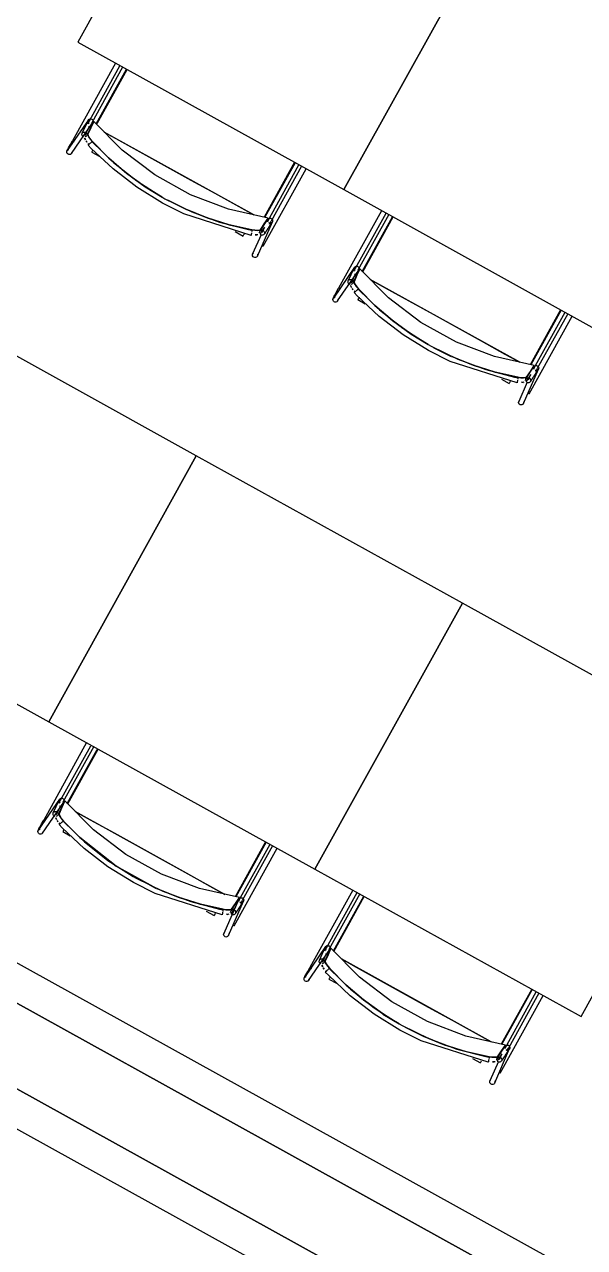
# Model space of a CAD drawing. Header units: metres. Extents: x 2.5 to 42.6, y 0.9 to 31.9.
# Drawn here: x 23.305 to 23.777, y 18.851 to 19.88 of the extents above; entities that cross this region are included whole.
import ezdxf

# ---------------------------------------------------------------- set-up
doc = ezdxf.new("R2010")
doc.units = ezdxf.units.M
doc.layers.add('ARREDI', color=9, linetype='Continuous')
doc.layers.add('PARETI_STRUTTURE', color=7, linetype='Continuous')

msp = doc.modelspace()

# ---------------------------------------------------------------- linework, layer by layer
at = {"layer": 'ARREDI'}
for points in [[(23.4743, 20.0888), (23.3502, 19.8649), (23.5741, 19.7409), (23.6982, 19.9647)], [(23.6982, 19.9647), (23.5741, 19.7409), (23.7979, 19.6168), (23.922, 19.8406)], [(23.2262, 19.6411), (23.1021, 19.4172), (23.3259, 19.2932), (23.45, 19.517)], [(23.45, 19.517), (23.3259, 19.2932), (23.5498, 19.1691), (23.6739, 19.3929)], [(23.6739, 19.3929), (23.5498, 19.1691), (23.7736, 19.045), (23.8977, 19.2689)]]:
    msp.add_lwpolyline(points, close=True, dxfattribs=at)
for points in [[(23.3658, 19.7962), (23.3913, 19.8422)], [(23.3565, 19.7865), (23.3583, 19.7904), (23.359, 19.7919)], [(23.3599, 19.7966), (23.3593, 19.7971), (23.359, 19.7978), (23.3588, 19.7985), (23.359, 19.7993), (23.3592, 19.7997), (23.3592, 19.7997), (23.3594, 19.7999), (23.36, 19.8003), (23.3607, 19.8006)], [(23.5039, 19.7071), (23.5072, 19.712), (23.5104, 19.7169), (23.4771, 19.7244), (23.445, 19.7366), (23.415, 19.7533), (23.3877, 19.774), (23.3637, 19.7983), (23.3612, 19.7929), (23.3588, 19.7875), (23.3589, 19.7866), (23.3597, 19.7851), (23.361, 19.7832), (23.3626, 19.7814)], [(23.3596, 19.7934), (23.36, 19.7942)], [(23.3607, 19.8006), (23.3614, 19.8006), (23.3621, 19.8003), (23.3627, 19.7998), (23.363, 19.7991), (23.3632, 19.7984), (23.363, 19.7977)], [(23.3619, 19.7968), (23.3637, 19.7983)], [(23.3459, 19.7821), (23.3459, 19.7821), (23.346, 19.7821), (23.3462, 19.782), (23.3466, 19.7817)], [(23.3467, 19.7817), (23.3472, 19.7814)], [(23.3555, 19.7853), (23.3548, 19.7855), (23.3543, 19.786), (23.3539, 19.7867), (23.3538, 19.7874), (23.3538, 19.7875), (23.3539, 19.7881), (23.354, 19.7883), (23.3543, 19.7887), (23.3549, 19.7892), (23.3556, 19.7894)], [(23.3556, 19.7894), (23.3563, 19.7894), (23.357, 19.7892), (23.3576, 19.7887), (23.358, 19.788), (23.3581, 19.7873), (23.3581, 19.7873), (23.358, 19.7866), (23.3579, 19.7864), (23.3576, 19.786), (23.357, 19.7855), (23.3563, 19.7853)], [(23.356, 19.7842), (23.3567, 19.7827)], [(23.3568, 19.7826), (23.356, 19.7841)], [(23.3581, 19.7808), (23.3573, 19.7819)], [(23.3573, 19.7819), (23.358, 19.7808)], [(23.3626, 19.7814), (23.361, 19.7833), (23.3597, 19.7852), (23.3589, 19.7866), (23.3588, 19.7875)], [(23.4212, 19.7347), (23.4069, 19.7434), (23.3911, 19.7548), (23.3763, 19.7675), (23.3626, 19.7814)], [(23.3724, 19.7894), (23.3849, 19.7825), (23.4051, 19.7713), (23.4253, 19.7602), (23.4455, 19.7489), (23.4657, 19.7378), (23.4858, 19.7266), (23.4983, 19.7197)], [(23.4983, 19.7197), (23.3724, 19.7894)], [(23.3435, 19.7704), (23.3428, 19.7704), (23.3421, 19.7707), (23.3415, 19.7712), (23.3412, 19.7718), (23.341, 19.7725), (23.3412, 19.7733), (23.3414, 19.7737), (23.3414, 19.7737), (23.3416, 19.7739), (23.3422, 19.7744), (23.3429, 19.7746)], [(23.3454, 19.7724), (23.3452, 19.7717), (23.345, 19.7713), (23.345, 19.7713), (23.3448, 19.7711), (23.3442, 19.7706), (23.3435, 19.7704)], [(23.3596, 19.7789), (23.3589, 19.7798)], [(23.359, 19.7784), (23.3592, 19.7786), (23.3596, 19.7789), (23.3601, 19.7794), (23.3607, 19.7799), (23.3612, 19.7804)], [(23.359, 19.7784), (23.359, 19.7784)], [(23.3612, 19.7804), (23.3617, 19.7808), (23.362, 19.7811), (23.3622, 19.7812)], [(23.3631, 19.7744), (23.3627, 19.7737), (23.3624, 19.7731), (23.3622, 19.7727), (23.3621, 19.7725)], [(23.3627, 19.7812), (23.3764, 19.7675), (23.3912, 19.7548), (23.4069, 19.7434), (23.4212, 19.7347)], [(23.5331, 19.7636), (23.5076, 19.7176)], [(23.4261, 19.732), (23.4406, 19.7247)], [(23.4407, 19.7247), (23.4261, 19.732)], [(23.4412, 19.7244), (23.459, 19.7172), (23.4776, 19.7114), (23.4965, 19.7071)], [(23.4967, 19.7071), (23.4777, 19.7114), (23.4591, 19.7172), (23.4413, 19.7244)], [(23.5074, 19.7094), (23.5066, 19.7082), (23.5033, 19.7033)], [(23.5105, 19.7169), (23.51, 19.7139), (23.5105, 19.7169)], [(23.5103, 19.7161), (23.5108, 19.7166), (23.5115, 19.7169), (23.5123, 19.7169), (23.513, 19.7167), (23.5136, 19.7162), (23.514, 19.7156)], [(23.514, 19.7156), (23.5142, 19.7149), (23.5141, 19.7141), (23.514, 19.7139), (23.514, 19.7139), (23.5137, 19.7135), (23.5132, 19.713), (23.5125, 19.7127), (23.5118, 19.7126), (23.511, 19.7129)], [(23.5896, 19.6721), (23.6151, 19.7181)], [(23.4894, 19.7019), (23.4895, 19.7021), (23.4898, 19.7025), (23.4901, 19.7031), (23.4905, 19.7038)], [(23.4964, 19.7046), (23.4963, 19.7039), (23.4962, 19.7032), (23.4961, 19.7027), (23.4961, 19.7025), (23.4961, 19.7024), (23.4961, 19.7024), (23.4961, 19.7027)], [(23.4968, 19.7067), (23.4967, 19.7064), (23.4967, 19.706), (23.4965, 19.7053)], [(23.4967, 19.7071), (23.4991, 19.7067), (23.5014, 19.7066), (23.5031, 19.7067), (23.5039, 19.7071)], [(23.5039, 19.7071), (23.5031, 19.7067), (23.5015, 19.7066), (23.4992, 19.7067), (23.4967, 19.7071)], [(23.5017, 19.7028), (23.5008, 19.7028), (23.4996, 19.7028)], [(23.4996, 19.7028), (23.5009, 19.7028)], [(23.5031, 19.7045), (23.5032, 19.7052), (23.5035, 19.7058), (23.5036, 19.7059), (23.5041, 19.7064), (23.5041, 19.7064), (23.5048, 19.7067), (23.5055, 19.7067), (23.5062, 19.7065), (23.5068, 19.706), (23.5072, 19.7054)], [(23.5072, 19.7054), (23.5074, 19.7047), (23.5073, 19.7039), (23.5071, 19.7034), (23.507, 19.7033), (23.5065, 19.7028), (23.5065, 19.7028), (23.5058, 19.7025), (23.5051, 19.7025), (23.5043, 19.7027), (23.5037, 19.7031)], [(23.5048, 19.694), (23.5054, 19.6937)], [(23.5054, 19.6937), (23.5059, 19.6935), (23.5061, 19.6933)], [(23.5062, 19.6933), (23.5062, 19.6933)], [(23.4974, 19.6851), (23.4973, 19.6858), (23.4974, 19.6865), (23.4974, 19.6868), (23.4974, 19.6868), (23.4977, 19.6872), (23.4982, 19.6877)], [(23.5014, 19.6867), (23.5016, 19.686), (23.5015, 19.6853), (23.5014, 19.685), (23.5014, 19.685), (23.5012, 19.6846), (23.5006, 19.6841), (23.4999, 19.6838), (23.4992, 19.6838), (23.4984, 19.684), (23.4978, 19.6844), (23.4974, 19.6851)], [(23.5837, 19.6726), (23.5832, 19.6731), (23.5828, 19.6737), (23.5827, 19.6744), (23.5828, 19.6752), (23.5831, 19.6756), (23.5831, 19.6756), (23.5832, 19.6758), (23.5838, 19.6763), (23.5845, 19.6765)], [(23.7277, 19.583), (23.731, 19.5879), (23.7343, 19.5929), (23.7009, 19.6004), (23.6689, 19.6126), (23.6389, 19.6292), (23.6116, 19.6499), (23.5875, 19.6742), (23.5851, 19.6688), (23.5827, 19.6634), (23.5828, 19.6626), (23.5836, 19.661), (23.5849, 19.6592), (23.5865, 19.6573)], [(23.5834, 19.6693), (23.5838, 19.6702)], [(23.5845, 19.6765), (23.5853, 19.6765), (23.586, 19.6762), (23.5865, 19.6757), (23.5869, 19.6751), (23.587, 19.6743), (23.5869, 19.6736)], [(23.5858, 19.6728), (23.5875, 19.6742)], [(23.5698, 19.6581), (23.5697, 19.6581), (23.5698, 19.658), (23.57, 19.6579), (23.5705, 19.6576)], [(23.5794, 19.6612), (23.5787, 19.6615), (23.5781, 19.662), (23.5777, 19.6626), (23.5776, 19.6633), (23.5776, 19.6634), (23.5778, 19.664), (23.5778, 19.6642), (23.5781, 19.6647), (23.5787, 19.6651), (23.5794, 19.6654)], [(23.5794, 19.6654), (23.5802, 19.6654), (23.5809, 19.6651), (23.5814, 19.6646), (23.5818, 19.664), (23.5819, 19.6632), (23.5819, 19.6632), (23.5818, 19.6625), (23.5817, 19.6624), (23.5814, 19.6619), (23.5808, 19.6614), (23.5801, 19.6612)], [(23.5806, 19.6586), (23.5798, 19.6601)], [(23.5798, 19.6601), (23.5806, 19.6586)], [(23.5804, 19.6624), (23.5821, 19.6663), (23.5828, 19.6679)], [(23.5819, 19.6567), (23.5811, 19.6578)], [(23.5811, 19.6578), (23.5818, 19.6568)], [(23.5865, 19.6573), (23.5848, 19.6592), (23.5835, 19.6611), (23.5828, 19.6626), (23.5827, 19.6634)], [(23.5963, 19.6654), (23.6088, 19.6584), (23.6289, 19.6473), (23.6491, 19.6361), (23.6693, 19.6249), (23.6895, 19.6137), (23.7096, 19.6025), (23.7222, 19.5956)], [(23.7222, 19.5956), (23.5963, 19.6654)], [(23.5674, 19.6463), (23.5666, 19.6463), (23.5659, 19.6466), (23.5654, 19.6471), (23.565, 19.6477), (23.5649, 19.6485), (23.565, 19.6492), (23.5653, 19.6496), (23.5653, 19.6497), (23.5654, 19.6498), (23.566, 19.6503), (23.5667, 19.6505)], [(23.5692, 19.6484), (23.5691, 19.6476), (23.5688, 19.6472), (23.5688, 19.6472), (23.5687, 19.647), (23.5681, 19.6465), (23.5674, 19.6463)], [(23.5705, 19.6576), (23.5711, 19.6573)], [(23.5835, 19.6549), (23.5828, 19.6557)], [(23.5828, 19.6543), (23.5828, 19.6543)], [(23.5829, 19.6543), (23.5831, 19.6545), (23.5834, 19.6549), (23.5839, 19.6553), (23.5845, 19.6558), (23.585, 19.6563)], [(23.585, 19.6563), (23.5855, 19.6567), (23.5859, 19.657), (23.586, 19.6572)], [(23.5869, 19.6503), (23.5866, 19.6496), (23.5863, 19.6491), (23.586, 19.6486), (23.5859, 19.6484)], [(23.645, 19.6107), (23.6308, 19.6193), (23.615, 19.6308), (23.6002, 19.6435), (23.5865, 19.6573)], [(23.5866, 19.6572), (23.6003, 19.6434), (23.615, 19.6307), (23.6308, 19.6193), (23.645, 19.6107)], [(23.7569, 19.6395), (23.7314, 19.5935)], [(23.6499, 19.6079), (23.6645, 19.6006)], [(23.6645, 19.6006), (23.6499, 19.6079)], [(23.6651, 19.6004), (23.6828, 19.5931), (23.7014, 19.5873), (23.7204, 19.583)], [(23.7205, 19.583), (23.7015, 19.5873), (23.6829, 19.5931), (23.6651, 19.6003)], [(23.7343, 19.5929), (23.7339, 19.5899), (23.7343, 19.5929)], [(23.7341, 19.592), (23.7347, 19.5925), (23.7354, 19.5928), (23.7361, 19.5928), (23.7368, 19.5926), (23.7374, 19.5922), (23.7378, 19.5915)], [(23.7378, 19.5915), (23.738, 19.5908), (23.7379, 19.5901), (23.7378, 19.5898), (23.7378, 19.5898), (23.7376, 19.5894), (23.737, 19.5889), (23.7364, 19.5886), (23.7356, 19.5886), (23.7349, 19.5888)], [(23.7133, 19.5778), (23.7134, 19.5781), (23.7136, 19.5785), (23.7139, 19.5791), (23.7143, 19.5797)], [(23.7203, 19.5805), (23.7201, 19.5798), (23.72, 19.5792), (23.72, 19.5787), (23.7199, 19.5784), (23.7199, 19.5783), (23.7199, 19.5784), (23.7199, 19.5786)], [(23.7206, 19.5826), (23.7206, 19.5824), (23.7205, 19.5819), (23.7204, 19.5813)], [(23.7205, 19.583), (23.7229, 19.5826), (23.7252, 19.5825), (23.7269, 19.5827), (23.7277, 19.583)], [(23.7277, 19.583), (23.727, 19.5827), (23.7253, 19.5825), (23.723, 19.5826), (23.7205, 19.583)], [(23.7256, 19.5788), (23.7247, 19.5787), (23.7234, 19.5788)], [(23.7235, 19.5788), (23.7248, 19.5787)], [(23.727, 19.5804), (23.7271, 19.5812), (23.7273, 19.5817), (23.7274, 19.5818), (23.7279, 19.5823), (23.7279, 19.5823), (23.7286, 19.5826), (23.7294, 19.5826), (23.7301, 19.5824), (23.7307, 19.5819), (23.7311, 19.5813)], [(23.7313, 19.5853), (23.7305, 19.5841), (23.7272, 19.5792)], [(23.7311, 19.5813), (23.7313, 19.5806), (23.7312, 19.5798), (23.7309, 19.5793), (23.7308, 19.5792), (23.7304, 19.5787), (23.7303, 19.5787), (23.7296, 19.5784), (23.7289, 19.5784), (23.7282, 19.5786), (23.7276, 19.5791)], [(23.7287, 19.57), (23.7293, 19.5697)], [(23.7293, 19.5697), (23.7297, 19.5694), (23.73, 19.5693)], [(23.73, 19.5692), (23.73, 19.5692)], [(23.7213, 19.561), (23.7211, 19.5617), (23.7212, 19.5625), (23.7213, 19.5627), (23.7213, 19.5627), (23.7215, 19.5631), (23.7221, 19.5636)], [(23.7252, 19.5627), (23.7254, 19.5619), (23.7253, 19.5612), (23.7252, 19.561), (23.7252, 19.561), (23.725, 19.5605), (23.7245, 19.56), (23.7238, 19.5597), (23.723, 19.5597), (23.7223, 19.5599), (23.7217, 19.5604), (23.7213, 19.561)], [(23.3415, 19.2244), (23.3666, 19.2698)], [(23.3356, 19.2249), (23.335, 19.2254), (23.3347, 19.226), (23.3345, 19.2268), (23.3347, 19.2275), (23.3349, 19.2279), (23.3349, 19.2279), (23.3351, 19.2281), (23.3357, 19.2286), (23.3364, 19.2288)], [(23.4796, 19.1353), (23.4829, 19.1402), (23.4862, 19.1452), (23.4528, 19.1527), (23.4207, 19.1649), (23.3908, 19.1815), (23.3634, 19.2022), (23.3394, 19.2265), (23.3369, 19.2211), (23.3345, 19.2157), (23.3347, 19.2149), (23.3354, 19.2133), (23.3367, 19.2115), (23.3383, 19.2096)], [(23.3364, 19.2288), (23.3371, 19.2288), (23.3378, 19.2285), (23.3384, 19.228), (23.3387, 19.2274), (23.3389, 19.2266), (23.3387, 19.2259)], [(23.3376, 19.2251), (23.3394, 19.2265)], [(23.3312, 19.2135), (23.3305, 19.2138), (23.33, 19.2143), (23.3296, 19.2149), (23.3295, 19.2156), (23.3295, 19.2157), (23.3296, 19.2164), (23.3297, 19.2165), (23.33, 19.217), (23.3306, 19.2174), (23.3313, 19.2177)], [(23.3313, 19.2177), (23.332, 19.2177), (23.3327, 19.2174), (23.3333, 19.2169), (23.3337, 19.2163), (23.3338, 19.2156), (23.3338, 19.2155), (23.3337, 19.2148), (23.3336, 19.2147), (23.3333, 19.2142), (23.3327, 19.2137), (23.332, 19.2135)], [(23.3322, 19.2147), (23.334, 19.2187), (23.3347, 19.2202)], [(23.3383, 19.2096), (23.3367, 19.2116), (23.3354, 19.2134), (23.3346, 19.2149), (23.3345, 19.2158)], [(23.3353, 19.2216), (23.3357, 19.2225)], [(23.3481, 19.2177), (23.3606, 19.2107), (23.3808, 19.1996), (23.401, 19.1884), (23.4212, 19.1772), (23.4414, 19.166), (23.4615, 19.1548), (23.474, 19.1479)], [(23.474, 19.1479), (23.3481, 19.2177)], [(23.3216, 19.2104), (23.3216, 19.2104), (23.3216, 19.2104), (23.3219, 19.2102), (23.3224, 19.21)], [(23.3224, 19.21), (23.3229, 19.2096)], [(23.3325, 19.2109), (23.3317, 19.2124)], [(23.3317, 19.2124), (23.3324, 19.2109)], [(23.3338, 19.209), (23.333, 19.2101)], [(23.333, 19.2101), (23.3337, 19.2091)], [(23.3353, 19.2072), (23.3346, 19.208)], [(23.3347, 19.2066), (23.3349, 19.2068), (23.3353, 19.2072), (23.3358, 19.2076), (23.3364, 19.2081), (23.3369, 19.2086)], [(23.3347, 19.2066), (23.3347, 19.2066)], [(23.3369, 19.2086), (23.3374, 19.209), (23.3377, 19.2093), (23.3379, 19.2095)], [(23.4164, 19.1529), (23.3826, 19.1716), (23.352, 19.1958), (23.3383, 19.2096)], [(23.3384, 19.2095), (23.3521, 19.1957), (23.3827, 19.1716), (23.4163, 19.1529)], [(23.3192, 19.1986), (23.3185, 19.1986), (23.3178, 19.1989), (23.3172, 19.1994), (23.3169, 19.2), (23.3167, 19.2008), (23.3169, 19.2015), (23.3171, 19.202), (23.3171, 19.202), (23.3173, 19.2022), (23.3179, 19.2026), (23.3186, 19.2029)], [(23.3211, 19.2007), (23.3209, 19.1999), (23.3207, 19.1995), (23.3207, 19.1995), (23.3205, 19.1993), (23.32, 19.1988), (23.3192, 19.1986)], [(23.3388, 19.2026), (23.3384, 19.2019), (23.3381, 19.2014), (23.3379, 19.2009), (23.3378, 19.2007)], [(23.5088, 19.1918), (23.4833, 19.1458)], [(23.4169, 19.1527), (23.4347, 19.1455), (23.4533, 19.1396), (23.4722, 19.1353)], [(23.4724, 19.1353), (23.4534, 19.1396), (23.4348, 19.1454), (23.417, 19.1526)], [(23.4862, 19.1452), (23.4858, 19.1422), (23.4862, 19.1452)], [(23.486, 19.1443), (23.4865, 19.1448), (23.4872, 19.1451), (23.488, 19.1451), (23.4887, 19.1449), (23.4893, 19.1445), (23.4897, 19.1438)], [(23.4897, 19.1438), (23.4899, 19.1431), (23.4898, 19.1424), (23.4897, 19.1421), (23.4897, 19.1421), (23.4894, 19.1417), (23.4889, 19.1412), (23.4882, 19.1409), (23.4875, 19.1409), (23.4867, 19.1411)], [(23.5653, 19.1003), (23.5908, 19.1464)], [(23.4725, 19.1349), (23.4724, 19.1347), (23.4724, 19.1342), (23.4723, 19.1336)], [(23.4724, 19.1353), (23.4748, 19.135), (23.4771, 19.1348), (23.4788, 19.135), (23.4796, 19.1353)], [(23.4796, 19.1353), (23.4788, 19.135), (23.4772, 19.1348), (23.4749, 19.1349), (23.4724, 19.1353)], [(23.4788, 19.1327), (23.4789, 19.1335), (23.4792, 19.134), (23.4793, 19.1341), (23.4798, 19.1346), (23.4798, 19.1346), (23.4805, 19.1349), (23.4812, 19.1349), (23.4819, 19.1347), (23.4825, 19.1342), (23.4829, 19.1336)], [(23.4831, 19.1376), (23.4823, 19.1364), (23.479, 19.1315)], [(23.4829, 19.1336), (23.4831, 19.1329), (23.483, 19.1322), (23.4828, 19.1316), (23.4827, 19.1315), (23.4822, 19.131), (23.4822, 19.131), (23.4815, 19.1307), (23.4808, 19.1307), (23.48, 19.1309), (23.4794, 19.1314)], [(23.4651, 19.1301), (23.4653, 19.1304), (23.4655, 19.1308), (23.4658, 19.1314), (23.4662, 19.132)], [(23.4721, 19.1329), (23.472, 19.1321), (23.4719, 19.1315), (23.4718, 19.131), (23.4718, 19.1307), (23.4718, 19.1306), (23.4718, 19.1307), (23.4718, 19.1309)], [(23.4774, 19.1311), (23.4766, 19.131), (23.4753, 19.1311)], [(23.4753, 19.1311), (23.4766, 19.131)], [(23.4731, 19.1133), (23.473, 19.114), (23.4731, 19.1148), (23.4731, 19.115), (23.4731, 19.115), (23.4734, 19.1154), (23.4739, 19.1159)], [(23.4771, 19.115), (23.4773, 19.1143), (23.4772, 19.1135), (23.4771, 19.1133), (23.4771, 19.1133), (23.4769, 19.1129), (23.4763, 19.1123), (23.4756, 19.1121), (23.4749, 19.112), (23.4742, 19.1122), (23.4736, 19.1127), (23.4731, 19.1133)], [(23.4805, 19.1223), (23.4811, 19.122)], [(23.4811, 19.122), (23.4816, 19.1217), (23.4818, 19.1216)], [(23.4819, 19.1215), (23.4819, 19.1216)], [(23.5594, 19.1008), (23.5589, 19.1013), (23.5585, 19.1019), (23.5584, 19.1027), (23.5585, 19.1034), (23.5588, 19.1039), (23.5588, 19.1039), (23.5589, 19.1041), (23.5595, 19.1045), (23.5602, 19.1048)], [(23.7034, 19.0113), (23.7067, 19.0162), (23.71, 19.0211), (23.6766, 19.0286), (23.6446, 19.0408), (23.6146, 19.0574), (23.5873, 19.0781), (23.5632, 19.1025), (23.5608, 19.0971), (23.5584, 19.0917), (23.5585, 19.0908), (23.5593, 19.0893), (23.5606, 19.0874), (23.5622, 19.0855)], [(23.5602, 19.1048), (23.561, 19.1047), (23.5617, 19.1045), (23.5622, 19.104), (23.5626, 19.1033), (23.5627, 19.1026), (23.5626, 19.1018)], [(23.5615, 19.101), (23.5632, 19.1025)], [(23.5551, 19.0895), (23.5544, 19.0897), (23.5538, 19.0902), (23.5534, 19.0908), (23.5533, 19.0916), (23.5533, 19.0916), (23.5535, 19.0923), (23.5535, 19.0924), (23.5538, 19.0929), (23.5544, 19.0934), (23.5551, 19.0936)], [(23.5551, 19.0936), (23.5559, 19.0936), (23.5566, 19.0933), (23.5572, 19.0928), (23.5575, 19.0922), (23.5576, 19.0915), (23.5576, 19.0915), (23.5575, 19.0908), (23.5574, 19.0906), (23.5571, 19.0901), (23.5565, 19.0897), (23.5558, 19.0894)], [(23.5561, 19.0907), (23.5578, 19.0946), (23.5585, 19.0961)], [(23.5592, 19.0975), (23.5595, 19.0984)], [(23.572, 19.0936), (23.5845, 19.0867), (23.6046, 19.0755), (23.6248, 19.0643), (23.645, 19.0531), (23.6652, 19.0419), (23.6853, 19.0308), (23.6979, 19.0238)], [(23.6979, 19.0238), (23.572, 19.0936)], [(23.5455, 19.0863), (23.5454, 19.0863), (23.5455, 19.0863), (23.5458, 19.0861), (23.5462, 19.0859)], [(23.5462, 19.0859), (23.5468, 19.0856)], [(23.5563, 19.0868), (23.5555, 19.0883)], [(23.5555, 19.0883), (23.5563, 19.0869)], [(23.5576, 19.0849), (23.5568, 19.0861)], [(23.5568, 19.086), (23.5576, 19.085)], [(23.5622, 19.0855), (23.5605, 19.0875), (23.5592, 19.0893), (23.5585, 19.0908), (23.5584, 19.0917)], [(23.5586, 19.0826), (23.5585, 19.0826)], [(23.5586, 19.0826), (23.5588, 19.0828), (23.5592, 19.0831), (23.5597, 19.0835), (23.5602, 19.084), (23.5607, 19.0845)], [(23.5593, 19.0829), (23.5589, 19.0834)], [(23.5589, 19.0834), (23.5592, 19.083)], [(23.5608, 19.0845), (23.5612, 19.085), (23.5616, 19.0853), (23.5617, 19.0854)], [(23.6065, 19.0476), (23.5907, 19.059), (23.5759, 19.0717), (23.5622, 19.0855)], [(23.5623, 19.0854), (23.576, 19.0716), (23.5907, 19.059), (23.6065, 19.0476)], [(23.5431, 19.0745), (23.5423, 19.0745), (23.5416, 19.0748), (23.5411, 19.0753), (23.5407, 19.076), (23.5406, 19.0767), (23.5407, 19.0775), (23.541, 19.0779), (23.541, 19.0779), (23.5411, 19.0781), (23.5417, 19.0785), (23.5424, 19.0788)], [(23.5449, 19.0766), (23.5448, 19.0759), (23.5445, 19.0754), (23.5445, 19.0754), (23.5444, 19.0752), (23.5438, 19.0748), (23.5431, 19.0745)], [(23.5626, 19.0785), (23.5623, 19.0779), (23.562, 19.0773), (23.5617, 19.0769), (23.5616, 19.0767)], [(23.7326, 19.0678), (23.7071, 19.0218)], [(23.607, 19.0472), (23.6207, 19.0389)], [(23.6207, 19.0389), (23.607, 19.0472)], [(23.6256, 19.0362), (23.6402, 19.0289)], [(23.6402, 19.0288), (23.6256, 19.0362)], [(23.6408, 19.0286), (23.6585, 19.0214), (23.6771, 19.0156), (23.6961, 19.0113)], [(23.6962, 19.0112), (23.6772, 19.0155), (23.6586, 19.0214), (23.6408, 19.0286)], [(23.71, 19.0211), (23.7096, 19.0181), (23.71, 19.0211)], [(23.7098, 19.0202), (23.7104, 19.0207), (23.7111, 19.021), (23.7118, 19.0211), (23.7125, 19.0209), (23.7131, 19.0204), (23.7135, 19.0198)], [(23.7135, 19.0198), (23.7137, 19.0191), (23.7136, 19.0183), (23.7135, 19.0181), (23.7135, 19.0181), (23.7133, 19.0176), (23.7128, 19.0171), (23.7121, 19.0168), (23.7113, 19.0168), (23.7106, 19.017)], [(23.6963, 19.0108), (23.6963, 19.0106), (23.6962, 19.0101), (23.6961, 19.0095)], [(23.6962, 19.0112), (23.6986, 19.0109), (23.7009, 19.0108), (23.7026, 19.0109), (23.7034, 19.0113)], [(23.7034, 19.0113), (23.7027, 19.0109), (23.701, 19.0108), (23.6987, 19.0109), (23.6962, 19.0112)], [(23.7027, 19.0087), (23.7028, 19.0094), (23.703, 19.0099), (23.7031, 19.0101), (23.7036, 19.0106), (23.7036, 19.0106), (23.7043, 19.0108), (23.7051, 19.0109), (23.7058, 19.0106), (23.7064, 19.0102), (23.7068, 19.0096)], [(23.707, 19.0136), (23.7062, 19.0124), (23.7029, 19.0074)], [(23.7068, 19.0095), (23.707, 19.0088), (23.7069, 19.0081), (23.7066, 19.0076), (23.7065, 19.0074), (23.7061, 19.007), (23.706, 19.0069), (23.7053, 19.0067), (23.7046, 19.0066), (23.7039, 19.0069), (23.7033, 19.0073)], [(23.689, 19.0061), (23.6891, 19.0063), (23.6893, 19.0067), (23.6897, 19.0073), (23.69, 19.0079)], [(23.696, 19.0088), (23.6959, 19.0081), (23.6957, 19.0074), (23.6957, 19.0069), (23.6956, 19.0066), (23.6956, 19.0066), (23.6956, 19.0066), (23.6956, 19.0068)], [(23.7013, 19.007), (23.7004, 19.007), (23.6992, 19.007)], [(23.6992, 19.007), (23.7005, 19.0069)], [(23.697, 18.9892), (23.6968, 18.99), (23.6969, 18.9907), (23.697, 18.9909), (23.697, 18.9909), (23.6972, 18.9914), (23.6978, 18.9919)], [(23.701, 18.9909), (23.7011, 18.9902), (23.701, 18.9894), (23.701, 18.9892), (23.701, 18.9892), (23.7007, 18.9888), (23.7002, 18.9883), (23.6995, 18.988), (23.6987, 18.9879), (23.698, 18.9882), (23.6974, 18.9886), (23.697, 18.9892)], [(23.7044, 18.9982), (23.705, 18.9979)], [(23.705, 18.9979), (23.7054, 18.9976), (23.7057, 18.9975)], [(23.7057, 18.9975), (23.7057, 18.9975)]]:
    msp.add_lwpolyline(points, dxfattribs=at)
at = {"layer": 'PARETI_STRUTTURE'}
for points in [[(21.8543, 19.8908), (21.84, 19.865), (24.0567, 18.6363), (24.0711, 18.6621)], [(24.0711, 18.6621), (21.8801, 19.8765)], [(24.0567, 18.6363), (21.84, 19.865)], [(23.382, 19.8473), (23.3459, 19.7821)], [(23.3587, 19.7963), (23.3858, 19.8452)], [(23.388, 19.844), (23.362, 19.7972)], [(23.3666, 19.7965), (23.3918, 19.8419)], [(21.8353, 19.7955), (24.0813, 18.5506), (24.1119, 18.6057)], [(24.0813, 18.5506), (21.8353, 19.7955)], [(23.3592, 19.7997), (23.3414, 19.7737)], [(23.345, 19.7713), (23.3628, 19.7972)], [(23.354, 19.7883), (23.359, 19.7989)], [(23.3629, 19.797), (23.3628, 19.7969), (23.3628, 19.7968), (23.3627, 19.7967), (23.3627, 19.7966), (23.3626, 19.7964), (23.3626, 19.7963), (23.3625, 19.7962), (23.3625, 19.7961), (23.3624, 19.796), (23.3623, 19.7959), (23.3623, 19.7957), (23.3622, 19.7956), (23.3622, 19.7955), (23.3621, 19.7954), (23.3621, 19.7953), (23.362, 19.7951), (23.3619, 19.795), (23.3619, 19.7949), (23.3618, 19.7948), (23.3618, 19.7947), (23.3617, 19.7945), (23.3617, 19.7944), (23.3616, 19.7943), (23.3616, 19.7942), (23.3615, 19.7941), (23.3614, 19.794), (23.3614, 19.7938), (23.3613, 19.7937), (23.3613, 19.7936), (23.3612, 19.7935), (23.3612, 19.7934), (23.3611, 19.7932), (23.3611, 19.7931), (23.361, 19.793), (23.3609, 19.7929), (23.3609, 19.7928), (23.3608, 19.7926), (23.3608, 19.7925), (23.3607, 19.7924), (23.3607, 19.7923), (23.3606, 19.7922), (23.3606, 19.792), (23.3605, 19.7919), (23.3604, 19.7918), (23.3604, 19.7917), (23.3603, 19.7916), (23.3603, 19.7915), (23.3602, 19.7913), (23.3601, 19.7912), (23.3601, 19.7911), (23.36, 19.791), (23.36, 19.7909), (23.3599, 19.7907), (23.3599, 19.7906), (23.3598, 19.7905), (23.3598, 19.7904), (23.3597, 19.7903), (23.3596, 19.7902), (23.3596, 19.79), (23.3595, 19.7899), (23.3595, 19.7898), (23.3594, 19.7897), (23.3594, 19.7896), (23.3593, 19.7894), (23.3593, 19.7893), (23.3592, 19.7892), (23.3591, 19.7891), (23.3591, 19.789), (23.359, 19.7889), (23.359, 19.7887), (23.3589, 19.7886), (23.3589, 19.7885), (23.3588, 19.7884), (23.3587, 19.7883), (23.3587, 19.7881), (23.3586, 19.788), (23.3586, 19.7879), (23.3585, 19.7878), (23.3585, 19.7877), (23.3584, 19.7875), (23.3584, 19.7874), (23.3583, 19.7873), (23.3582, 19.7872), (23.3582, 19.7871), (23.3581, 19.787), (23.3581, 19.7868), (23.358, 19.7867), (23.358, 19.7866), (23.3579, 19.7865), (23.3579, 19.7865)], [(23.3412, 19.7735), (23.3418, 19.7747), (23.3426, 19.7761), (23.3442, 19.779), (23.3459, 19.7821)], [(23.3582, 19.7904), (23.3574, 19.7888)], [(23.4215, 19.7296), (23.4, 19.7429), (23.38, 19.7583), (23.3616, 19.7756), (23.359, 19.7784)], [(23.362, 19.7724), (23.3683, 19.769)], [(23.3622, 19.7813), (23.3803, 19.7638), (23.3999, 19.7483), (23.4211, 19.7348), (23.4236, 19.7333)], [(21.821, 19.7697), (24.067, 18.5248)], [(23.5326, 19.7639), (23.507, 19.7177)], [(23.5101, 19.7144), (23.5363, 19.7618)], [(23.5062, 19.6933), (23.5423, 19.7585)], [(23.5385, 19.7606), (23.5129, 19.7144)], [(23.4236, 19.7333), (23.4461, 19.7223), (23.4696, 19.7136), (23.4939, 19.7073), (23.4968, 19.7067)], [(23.496, 19.7024), (23.4396, 19.7205), (23.4215, 19.7296)], [(23.6059, 19.7232), (23.5697, 19.6581)], [(23.5825, 19.6722), (23.6097, 19.7211)], [(23.6118, 19.7199), (23.5859, 19.6731)], [(23.5014, 19.685), (23.514, 19.7139)], [(23.5035, 19.7058), (23.5098, 19.7156)], [(23.514, 19.7139), (23.5134, 19.7133), (23.5134, 19.7132), (23.5133, 19.7131), (23.5132, 19.7129), (23.5132, 19.7128), (23.5131, 19.7127), (23.513, 19.7126), (23.5129, 19.7125), (23.5129, 19.7124), (23.5128, 19.7123), (23.5127, 19.7122), (23.5127, 19.7121), (23.5126, 19.712), (23.5125, 19.7118), (23.5125, 19.7117), (23.5124, 19.7116), (23.5123, 19.7115), (23.5122, 19.7114), (23.5122, 19.7113), (23.5121, 19.7112), (23.512, 19.7111), (23.512, 19.711), (23.5119, 19.7108), (23.5118, 19.7107), (23.5117, 19.7106), (23.5117, 19.7105), (23.5116, 19.7104), (23.5115, 19.7103), (23.5115, 19.7102), (23.5114, 19.7101), (23.5113, 19.71), (23.5112, 19.7099), (23.5112, 19.7098), (23.5111, 19.7096), (23.511, 19.7095), (23.511, 19.7094), (23.5109, 19.7093), (23.5108, 19.7092), (23.5107, 19.7091), (23.5107, 19.709), (23.5106, 19.7089), (23.5105, 19.7088), (23.5105, 19.7086), (23.5104, 19.7085), (23.5103, 19.7084), (23.5102, 19.7083), (23.5102, 19.7082), (23.5101, 19.7081), (23.51, 19.708), (23.51, 19.7079), (23.5099, 19.7078), (23.5098, 19.7077), (23.5098, 19.7075), (23.5097, 19.7074), (23.5096, 19.7073), (23.5095, 19.7072), (23.5095, 19.7071), (23.5094, 19.707), (23.5093, 19.7069), (23.5093, 19.7068), (23.5092, 19.7067), (23.5091, 19.7065), (23.5091, 19.7064), (23.509, 19.7063), (23.5089, 19.7062), (23.5088, 19.7061), (23.5088, 19.706), (23.5087, 19.7059), (23.5086, 19.7058), (23.5086, 19.7057), (23.5085, 19.7056), (23.5084, 19.7054), (23.5083, 19.7053), (23.5083, 19.7052), (23.5082, 19.7051), (23.5081, 19.705), (23.5081, 19.7049), (23.508, 19.7048), (23.5079, 19.7047), (23.5078, 19.7046), (23.5078, 19.7044), (23.5077, 19.7043), (23.5076, 19.7042), (23.5076, 19.7041), (23.5075, 19.704), (23.5074, 19.7039), (23.5073, 19.7038), (23.5073, 19.7037), (23.5072, 19.7036), (23.5071, 19.7035), (23.5071, 19.7034)], [(23.51, 19.7156), (23.5096, 19.7146)], [(23.5128, 19.7142), (23.5114, 19.7116)], [(23.59, 19.6717), (23.6156, 19.7179)], [(23.4827, 19.7056), (23.4894, 19.7018)], [(23.5045, 19.703), (23.4974, 19.6868)], [(23.507, 19.7088), (23.5052, 19.7045)], [(23.5057, 19.7065), (23.5062, 19.7074)], [(23.5831, 19.6756), (23.5653, 19.6496)], [(23.5688, 19.6472), (23.5866, 19.6732)], [(23.5778, 19.6642), (23.5828, 19.6748)], [(23.5867, 19.673), (23.5867, 19.6728), (23.5866, 19.6727), (23.5866, 19.6726), (23.5865, 19.6725), (23.5865, 19.6724), (23.5864, 19.6723), (23.5864, 19.6721), (23.5863, 19.672), (23.5862, 19.6719), (23.5862, 19.6718), (23.5861, 19.6717), (23.5861, 19.6715), (23.586, 19.6714), (23.586, 19.6713), (23.5859, 19.6712), (23.5858, 19.6711), (23.5858, 19.671), (23.5857, 19.6708), (23.5857, 19.6707), (23.5856, 19.6706), (23.5856, 19.6705), (23.5855, 19.6704), (23.5855, 19.6702), (23.5854, 19.6701), (23.5853, 19.67), (23.5853, 19.6699), (23.5852, 19.6698), (23.5852, 19.6696), (23.5851, 19.6695), (23.5851, 19.6694), (23.585, 19.6693), (23.585, 19.6692), (23.5849, 19.669), (23.5848, 19.6689), (23.5848, 19.6688), (23.5847, 19.6687), (23.5847, 19.6686), (23.5846, 19.6685), (23.5846, 19.6683), (23.5845, 19.6682), (23.5845, 19.6681), (23.5844, 19.668), (23.5843, 19.6679), (23.5843, 19.6677), (23.5842, 19.6676), (23.5842, 19.6675), (23.5841, 19.6674), (23.584, 19.6673), (23.584, 19.6672), (23.5839, 19.667), (23.5839, 19.6669), (23.5838, 19.6668), (23.5838, 19.6667), (23.5837, 19.6666), (23.5837, 19.6664), (23.5836, 19.6663), (23.5835, 19.6662), (23.5835, 19.6661), (23.5834, 19.666), (23.5834, 19.6659), (23.5833, 19.6657), (23.5833, 19.6656), (23.5832, 19.6655), (23.5832, 19.6654), (23.5831, 19.6653), (23.583, 19.6651), (23.583, 19.665), (23.5829, 19.6649), (23.5829, 19.6648), (23.5828, 19.6647), (23.5828, 19.6645), (23.5827, 19.6644), (23.5826, 19.6643), (23.5826, 19.6642), (23.5825, 19.6641), (23.5825, 19.664), (23.5824, 19.6638), (23.5824, 19.6637), (23.5823, 19.6636), (23.5823, 19.6635), (23.5822, 19.6634), (23.5821, 19.6632), (23.5821, 19.6631), (23.582, 19.663), (23.582, 19.6629), (23.5819, 19.6628), (23.5819, 19.6626), (23.5818, 19.6625), (23.5818, 19.6624), (23.5817, 19.6624)], [(23.5651, 19.6494), (23.5657, 19.6506), (23.5664, 19.652), (23.568, 19.6549), (23.5697, 19.6581)], [(23.5821, 19.6663), (23.5812, 19.6647)], [(23.6454, 19.6055), (23.6239, 19.6188), (23.6038, 19.6342), (23.5854, 19.6516), (23.5828, 19.6543)], [(23.5859, 19.6484), (23.5921, 19.6449)], [(23.5861, 19.6572), (23.6041, 19.6397), (23.6238, 19.6242), (23.6449, 19.6107), (23.6475, 19.6093)], [(23.7564, 19.6398), (23.7308, 19.5936)], [(23.734, 19.5904), (23.7602, 19.6377)], [(23.73, 19.5692), (23.7661, 19.6344)], [(23.7624, 19.6365), (23.7368, 19.5903)], [(23.6475, 19.6093), (23.67, 19.5982), (23.6935, 19.5895), (23.7177, 19.5832), (23.7206, 19.5826)], [(23.7199, 19.5783), (23.6634, 19.5964), (23.6454, 19.6055)], [(23.7253, 19.561), (23.7378, 19.5898)], [(23.7273, 19.5817), (23.7336, 19.5916)], [(23.7378, 19.5898), (23.7373, 19.5892), (23.7372, 19.5891), (23.7371, 19.589), (23.7371, 19.5889), (23.737, 19.5888), (23.7369, 19.5887), (23.7369, 19.5885), (23.7368, 19.5884), (23.7367, 19.5883), (23.7366, 19.5882), (23.7366, 19.5881), (23.7365, 19.588), (23.7364, 19.5879), (23.7364, 19.5878), (23.7363, 19.5877), (23.7362, 19.5876), (23.7361, 19.5874), (23.7361, 19.5873), (23.736, 19.5872), (23.7359, 19.5871), (23.7359, 19.587), (23.7358, 19.5869), (23.7357, 19.5868), (23.7357, 19.5867), (23.7356, 19.5866), (23.7355, 19.5864), (23.7354, 19.5863), (23.7354, 19.5862), (23.7353, 19.5861), (23.7352, 19.586), (23.7352, 19.5859), (23.7351, 19.5858), (23.735, 19.5857), (23.735, 19.5856), (23.7349, 19.5855), (23.7348, 19.5853), (23.7347, 19.5852), (23.7347, 19.5851), (23.7346, 19.585), (23.7345, 19.5849), (23.7345, 19.5848), (23.7344, 19.5847), (23.7343, 19.5846), (23.7342, 19.5845), (23.7342, 19.5843), (23.7341, 19.5843), (23.734, 19.5841), (23.734, 19.584), (23.7339, 19.5839), (23.7338, 19.5838), (23.7337, 19.5837), (23.7337, 19.5836), (23.7336, 19.5835), (23.7335, 19.5834), (23.7335, 19.5833), (23.7334, 19.5831), (23.7333, 19.583), (23.7332, 19.5829), (23.7332, 19.5828), (23.7331, 19.5827), (23.733, 19.5826), (23.733, 19.5825), (23.7329, 19.5824), (23.7328, 19.5823), (23.7327, 19.5822), (23.7327, 19.582), (23.7326, 19.5819), (23.7325, 19.5818), (23.7325, 19.5817), (23.7324, 19.5816), (23.7323, 19.5815), (23.7323, 19.5814), (23.7322, 19.5813), (23.7321, 19.5812), (23.732, 19.581), (23.732, 19.5809), (23.7319, 19.5808), (23.7318, 19.5807), (23.7318, 19.5806), (23.7317, 19.5805), (23.7316, 19.5804), (23.7315, 19.5803), (23.7315, 19.5802), (23.7314, 19.5801), (23.7313, 19.5799), (23.7313, 19.5798), (23.7312, 19.5797), (23.7311, 19.5796), (23.731, 19.5795), (23.731, 19.5794), (23.7309, 19.5793)], [(23.7339, 19.5916), (23.7334, 19.5906)], [(23.7367, 19.5901), (23.7352, 19.5876)], [(23.7066, 19.5815), (23.7132, 19.5778)], [(23.7284, 19.579), (23.7213, 19.5627)], [(23.7309, 19.5847), (23.729, 19.5805)], [(23.7296, 19.5825), (23.7301, 19.5834)], [(23.3577, 19.2756), (23.3216, 19.2104)], [(23.3344, 19.2245), (23.3613, 19.273)], [(23.3637, 19.2723), (23.3377, 19.2254)], [(23.3419, 19.224), (23.3675, 19.2702)], [(23.3349, 19.2279), (23.3171, 19.202)], [(23.3297, 19.2165), (23.3347, 19.2271)], [(23.3207, 19.1995), (23.3385, 19.2255)], [(23.334, 19.2187), (23.3331, 19.217)], [(23.3386, 19.2253), (23.3385, 19.2251), (23.3385, 19.225), (23.3384, 19.2249), (23.3384, 19.2248), (23.3383, 19.2247), (23.3383, 19.2246), (23.3382, 19.2244), (23.3382, 19.2243), (23.3381, 19.2242), (23.338, 19.2241), (23.338, 19.224), (23.3379, 19.2239), (23.3379, 19.2237), (23.3378, 19.2236), (23.3378, 19.2235), (23.3377, 19.2234), (23.3376, 19.2233), (23.3376, 19.2231), (23.3375, 19.223), (23.3375, 19.2229), (23.3374, 19.2228), (23.3374, 19.2227), (23.3373, 19.2226), (23.3373, 19.2224), (23.3372, 19.2223), (23.3371, 19.2222), (23.3371, 19.2221), (23.337, 19.222), (23.337, 19.2218), (23.3369, 19.2217), (23.3369, 19.2216), (23.3368, 19.2215), (23.3368, 19.2214), (23.3367, 19.2212), (23.3366, 19.2211), (23.3366, 19.221), (23.3365, 19.2209), (23.3365, 19.2208), (23.3364, 19.2206), (23.3364, 19.2205), (23.3363, 19.2204), (23.3363, 19.2203), (23.3362, 19.2202), (23.3361, 19.2201), (23.3361, 19.2199), (23.336, 19.2198), (23.336, 19.2197), (23.3359, 19.2196), (23.3359, 19.2195), (23.3358, 19.2193), (23.3357, 19.2192), (23.3357, 19.2191), (23.3356, 19.219), (23.3356, 19.2189), (23.3355, 19.2187), (23.3355, 19.2186), (23.3354, 19.2185), (23.3354, 19.2184), (23.3353, 19.2183), (23.3352, 19.2182), (23.3352, 19.218), (23.3351, 19.2179), (23.3351, 19.2178), (23.335, 19.2177), (23.335, 19.2176), (23.3349, 19.2174), (23.3349, 19.2173), (23.3348, 19.2172), (23.3347, 19.2171), (23.3347, 19.217), (23.3346, 19.2169), (23.3346, 19.2167), (23.3345, 19.2166), (23.3345, 19.2165), (23.3344, 19.2164), (23.3343, 19.2163), (23.3343, 19.2161), (23.3342, 19.216), (23.3342, 19.2159), (23.3341, 19.2158), (23.3341, 19.2157), (23.334, 19.2156), (23.334, 19.2154), (23.3339, 19.2153), (23.3338, 19.2152), (23.3338, 19.2151), (23.3337, 19.215), (23.3337, 19.2148), (23.3336, 19.2147), (23.3336, 19.2147)], [(23.3169, 19.2017), (23.3176, 19.2029), (23.3183, 19.2044), (23.3199, 19.2072), (23.3216, 19.2104)], [(23.3972, 19.1578), (23.3757, 19.1711), (23.3557, 19.1866), (23.3373, 19.2039), (23.3347, 19.2066)], [(23.3379, 19.2095), (23.356, 19.192), (23.3756, 19.1765), (23.3968, 19.163), (23.3993, 19.1616)], [(23.3377, 19.2007), (23.344, 19.1972)], [(23.4819, 19.1215), (23.518, 19.1867)], [(23.5083, 19.1921), (23.4827, 19.1459)], [(23.4858, 19.1427), (23.5121, 19.19)], [(23.5142, 19.1888), (23.4886, 19.1427)], [(23.4718, 19.1306), (23.4153, 19.1487), (23.3972, 19.1578)], [(23.3993, 19.1616), (23.4218, 19.1505), (23.4453, 19.1418), (23.4696, 19.1355), (23.4725, 19.1349)], [(23.4857, 19.1439), (23.4731, 19.115)], [(23.4792, 19.134), (23.4855, 19.1439)], [(23.5816, 19.1515), (23.5454, 19.0863)], [(23.5582, 19.1004), (23.5854, 19.1494)], [(23.5875, 19.1482), (23.5616, 19.1014)], [(23.5657, 19.0999), (23.5913, 19.1461)], [(23.4584, 19.1338), (23.4651, 19.1301)], [(23.4771, 19.1133), (23.4897, 19.1421)], [(23.4814, 19.1348), (23.4819, 19.1357)], [(23.4897, 19.1421), (23.4891, 19.1415), (23.4891, 19.1414), (23.489, 19.1413), (23.4889, 19.1412), (23.4889, 19.1411), (23.4888, 19.141), (23.4887, 19.1409), (23.4886, 19.1408), (23.4886, 19.1406), (23.4885, 19.1405), (23.4884, 19.1404), (23.4884, 19.1403), (23.4883, 19.1402), (23.4882, 19.1401), (23.4882, 19.14), (23.4881, 19.1399), (23.488, 19.1398), (23.4879, 19.1396), (23.4879, 19.1395), (23.4878, 19.1394), (23.4877, 19.1393), (23.4877, 19.1392), (23.4876, 19.1391), (23.4875, 19.139), (23.4874, 19.1389), (23.4874, 19.1388), (23.4873, 19.1387), (23.4872, 19.1385), (23.4872, 19.1384), (23.4871, 19.1383), (23.487, 19.1382), (23.487, 19.1381), (23.4869, 19.138), (23.4868, 19.1379), (23.4867, 19.1378), (23.4867, 19.1377), (23.4866, 19.1375), (23.4865, 19.1374), (23.4865, 19.1373), (23.4864, 19.1372), (23.4863, 19.1371), (23.4862, 19.137), (23.4862, 19.1369), (23.4861, 19.1368), (23.486, 19.1367), (23.486, 19.1366), (23.4859, 19.1365), (23.4858, 19.1363), (23.4857, 19.1362), (23.4857, 19.1361), (23.4856, 19.136), (23.4855, 19.1359), (23.4855, 19.1358), (23.4854, 19.1357), (23.4853, 19.1356), (23.4852, 19.1355), (23.4852, 19.1353), (23.4851, 19.1352), (23.485, 19.1351), (23.485, 19.135), (23.4849, 19.1349), (23.4848, 19.1348), (23.4848, 19.1347), (23.4847, 19.1346), (23.4846, 19.1345), (23.4845, 19.1344), (23.4845, 19.1342), (23.4844, 19.1341), (23.4843, 19.134), (23.4843, 19.1339), (23.4842, 19.1338), (23.4841, 19.1337), (23.484, 19.1336), (23.484, 19.1335), (23.4839, 19.1334), (23.4838, 19.1332), (23.4838, 19.1331), (23.4837, 19.133), (23.4836, 19.1329), (23.4835, 19.1328), (23.4835, 19.1327), (23.4834, 19.1326), (23.4833, 19.1325), (23.4833, 19.1324), (23.4832, 19.1323), (23.4831, 19.1321), (23.483, 19.132), (23.483, 19.1319), (23.4829, 19.1318), (23.4828, 19.1317), (23.4828, 19.1316)], [(23.4885, 19.1425), (23.4871, 19.1399)], [(23.5588, 19.1039), (23.541, 19.0779)], [(23.5535, 19.0924), (23.5585, 19.1031)], [(23.5445, 19.0754), (23.5623, 19.1014)], [(23.5578, 19.0946), (23.5569, 19.0929)], [(23.5624, 19.1012), (23.5589, 19.0937), (23.5589, 19.0936), (23.5588, 19.0935), (23.5588, 19.0934), (23.5587, 19.0933), (23.5586, 19.0931), (23.5586, 19.093), (23.5585, 19.0929), (23.5585, 19.0928), (23.5584, 19.0927), (23.5584, 19.0926), (23.5583, 19.0924), (23.5583, 19.0923), (23.5582, 19.0922), (23.5581, 19.0921), (23.5581, 19.092), (23.558, 19.0918), (23.558, 19.0917), (23.5579, 19.0916), (23.5578, 19.0915), (23.5578, 19.0914), (23.5577, 19.0912), (23.5577, 19.0911), (23.5576, 19.091), (23.5576, 19.0909), (23.5575, 19.0908), (23.5575, 19.0906), (23.5574, 19.0906)], [(23.5408, 19.0777), (23.5414, 19.0789), (23.5422, 19.0803), (23.5437, 19.0831), (23.5455, 19.0863)], [(23.6211, 19.0337), (23.5996, 19.0471), (23.5795, 19.0625), (23.5611, 19.0798), (23.5585, 19.0825)], [(23.5618, 19.0854), (23.5798, 19.068), (23.5995, 19.0524), (23.6206, 19.0389), (23.6232, 19.0375)], [(23.5616, 19.0766), (23.5678, 19.0732)], [(23.7057, 18.9975), (23.7418, 19.0627)], [(23.7321, 19.068), (23.7065, 19.0219)], [(23.7097, 19.0186), (23.7359, 19.0659)], [(23.7381, 19.0647), (23.7125, 19.0186)], [(23.6956, 19.0066), (23.6391, 19.0246), (23.6211, 19.0337)], [(23.6232, 19.0375), (23.6457, 19.0265), (23.6692, 19.0177), (23.6934, 19.0114), (23.6963, 19.0108)], [(23.703, 19.0099), (23.7094, 19.0198)], [(23.7096, 19.0198), (23.7091, 19.0188)], [(23.6823, 19.0097), (23.689, 19.006)], [(23.701, 18.9892), (23.7135, 19.0181)], [(23.7066, 19.013), (23.7047, 19.0087)], [(23.7053, 19.0107), (23.7058, 19.0116)], [(23.7135, 19.0181), (23.713, 19.0175), (23.7129, 19.0173), (23.7129, 19.0172), (23.7128, 19.0171), (23.7127, 19.017), (23.7126, 19.0169), (23.7126, 19.0168), (23.7125, 19.0167), (23.7124, 19.0166), (23.7124, 19.0165), (23.7123, 19.0164), (23.7122, 19.0162), (23.7121, 19.0161), (23.7121, 19.016), (23.712, 19.0159), (23.7119, 19.0158), (23.7119, 19.0157), (23.7118, 19.0156), (23.7117, 19.0155), (23.7116, 19.0154), (23.7116, 19.0152), (23.7115, 19.0151), (23.7114, 19.015), (23.7114, 19.0149), (23.7113, 19.0148), (23.7112, 19.0147), (23.7111, 19.0146), (23.7111, 19.0145), (23.711, 19.0144), (23.7109, 19.0143), (23.7109, 19.0141), (23.7108, 19.014), (23.7107, 19.0139), (23.7107, 19.0138), (23.7106, 19.0137), (23.7105, 19.0136), (23.7104, 19.0135), (23.7104, 19.0134), (23.7103, 19.0133), (23.7102, 19.0131), (23.7102, 19.013), (23.7101, 19.0129), (23.71, 19.0128), (23.7099, 19.0127), (23.7099, 19.0126), (23.7098, 19.0125), (23.7097, 19.0124), (23.7097, 19.0123), (23.7096, 19.0122), (23.7095, 19.012), (23.7094, 19.0119), (23.7094, 19.0118), (23.7093, 19.0117), (23.7092, 19.0116), (23.7092, 19.0115), (23.7091, 19.0114), (23.709, 19.0113), (23.7089, 19.0112), (23.7089, 19.011), (23.7088, 19.0109), (23.7087, 19.0108), (23.7087, 19.0107), (23.7086, 19.0106), (23.7085, 19.0105), (23.7084, 19.0104), (23.7084, 19.0103), (23.7083, 19.0102), (23.7082, 19.0101), (23.7082, 19.01), (23.7081, 19.0098), (23.708, 19.0097), (23.708, 19.0096), (23.7079, 19.0095), (23.7078, 19.0094), (23.7077, 19.0093), (23.7077, 19.0092), (23.7076, 19.0091), (23.7075, 19.009), (23.7075, 19.0088), (23.7074, 19.0087), (23.7073, 19.0086), (23.7073, 19.0085), (23.7072, 19.0084), (23.7071, 19.0083), (23.707, 19.0082), (23.707, 19.0081), (23.7069, 19.008), (23.7068, 19.0079), (23.7068, 19.0077), (23.7067, 19.0076), (23.7066, 19.0076)], [(23.7124, 19.0184), (23.7109, 19.0158)], [(23.7041, 19.0072), (23.697, 18.9909)]]:
    msp.add_lwpolyline(points, dxfattribs=at)

doc.saveas('drawing.dxf')
